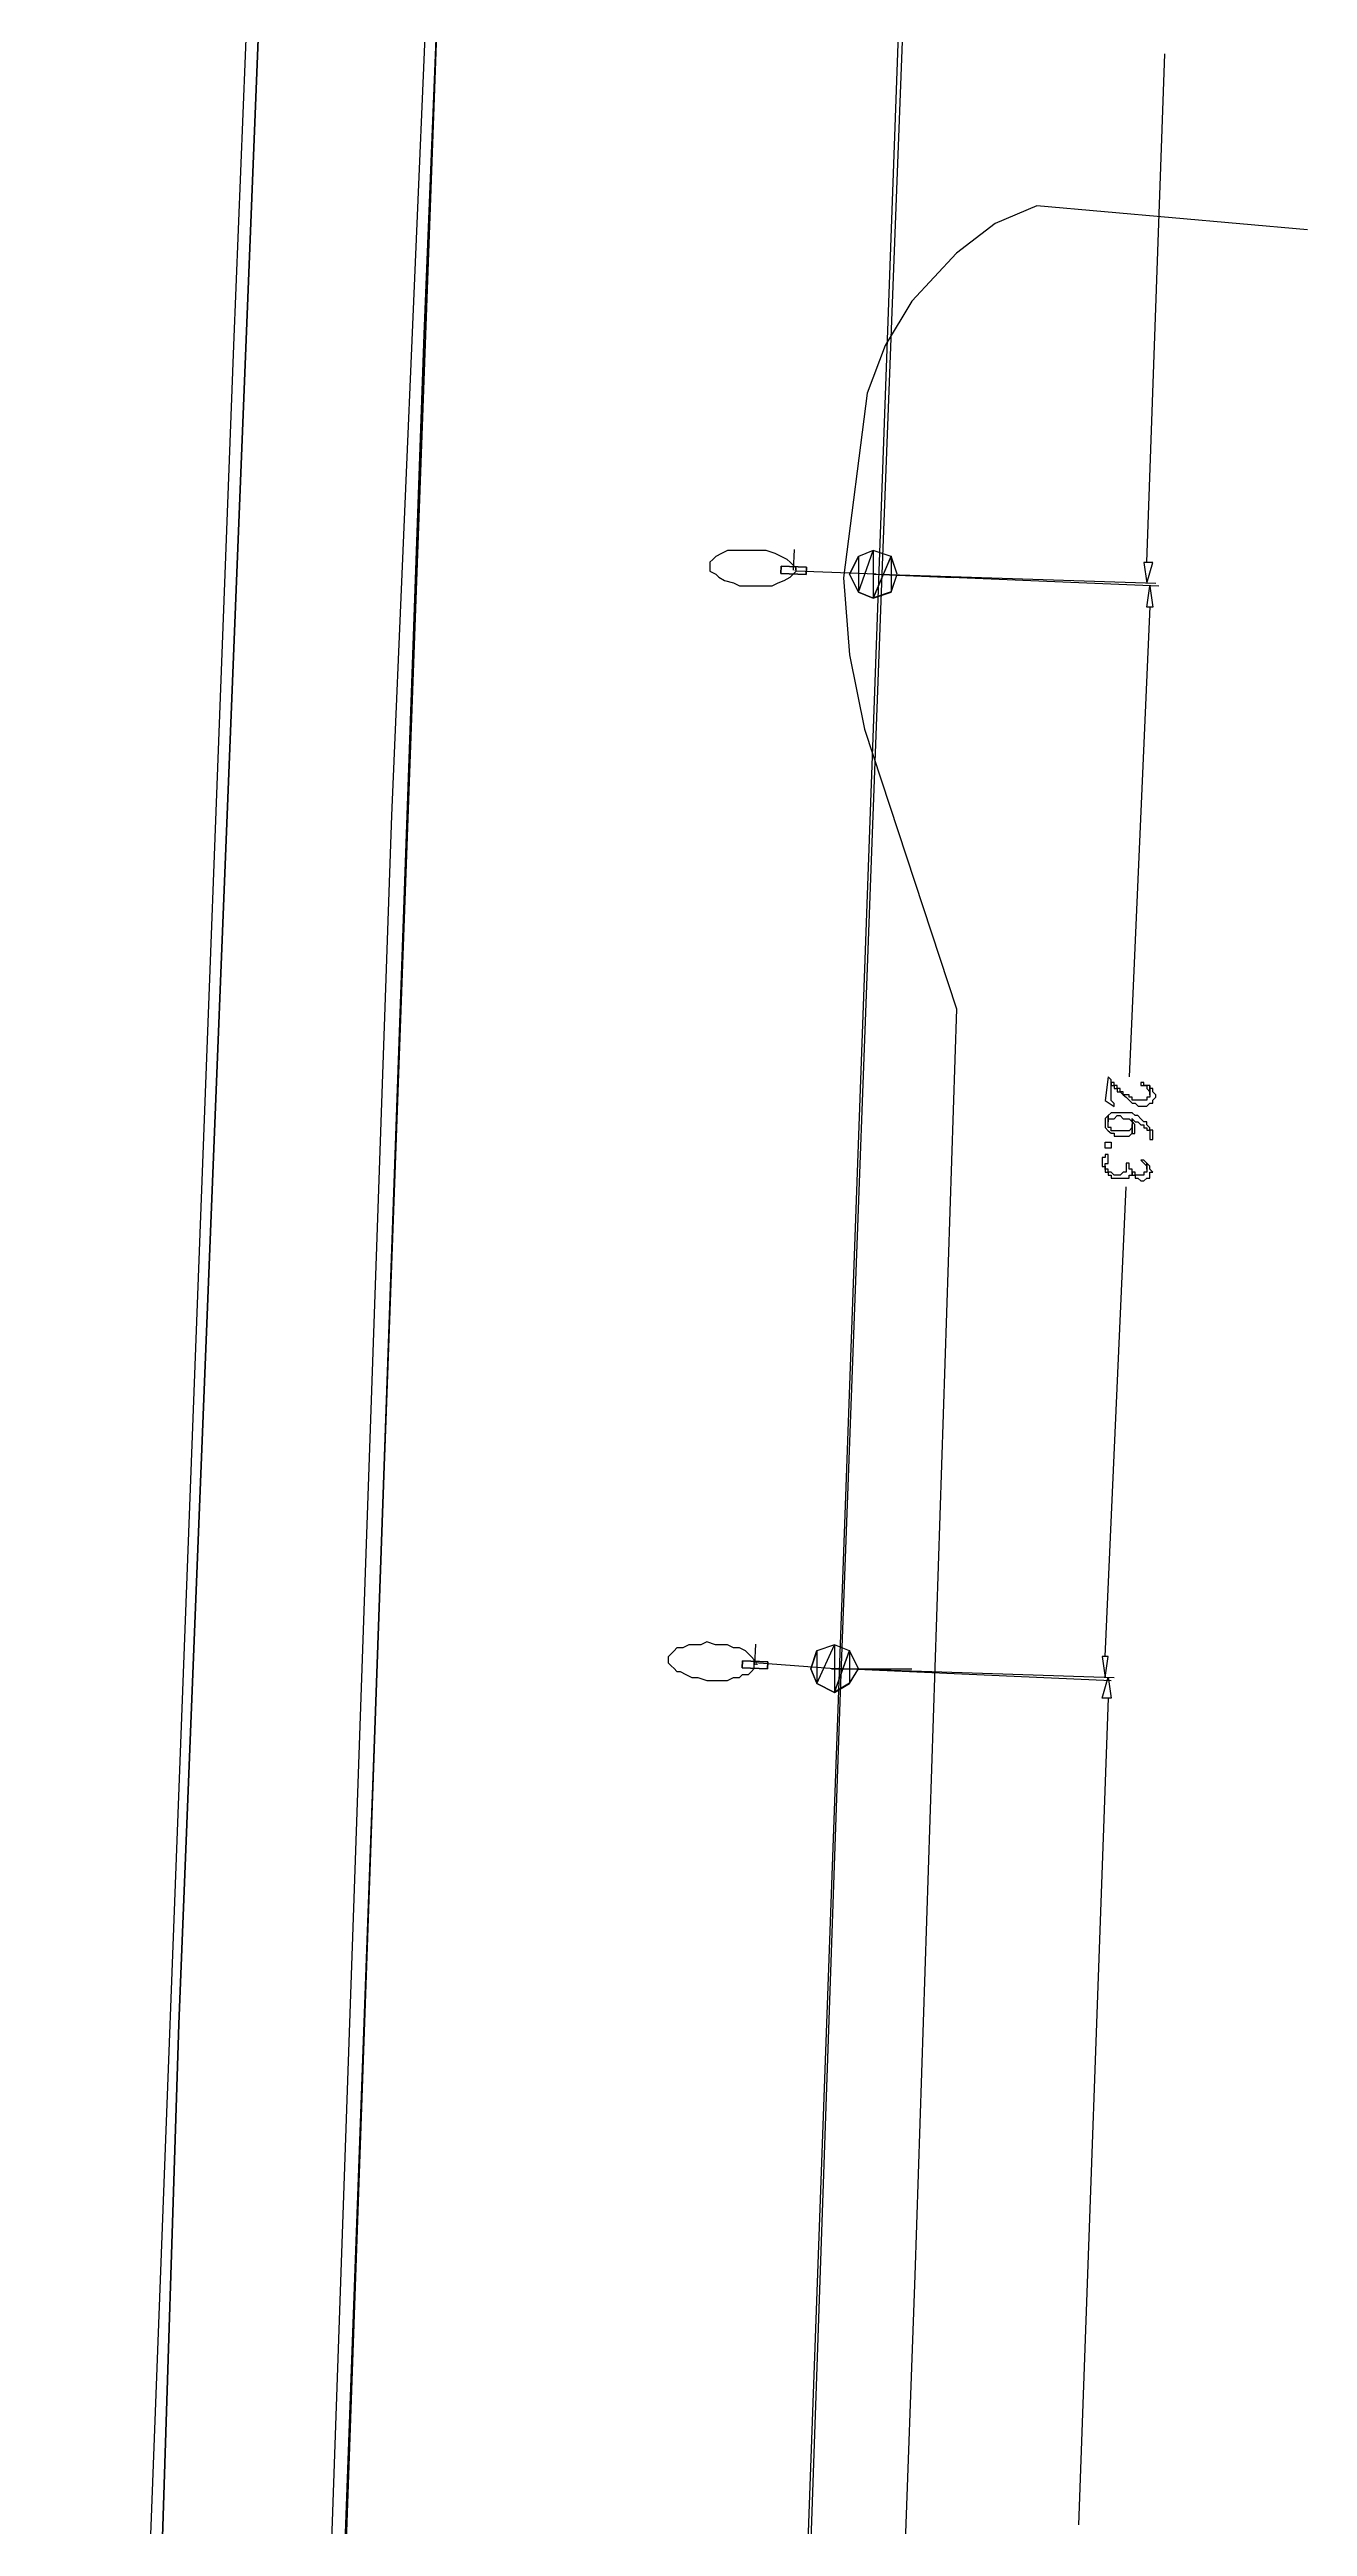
# Model space of a CAD drawing. Extents: x 212106 to 638151, y -1311344 to 1260505.
# Drawn here: x 319746 to 349959, y 368644 to 428141 of the extents above; entities that cross this region are included whole.
import ezdxf

# ---------------------------------------------------------------- set-up
doc = ezdxf.new("R2010")
doc.units = 0
doc.header["$MEASUREMENT"] = 0
for name, color, linetype in [('at_Entity', 7, 'Continuous'), ('DLXLUM01', 3, 'Continuous'), ('DLXLUMEX', 2, 'Continuous'), ('DLXSCENE', 7, 'Continuous')]:
    doc.layers.add(name, color=color, linetype=linetype)

# ---------------------------------------------------------------- blocks, each defined once
blk = doc.blocks.new('*U173')
for p, q in [((-301, 97), (-308, -73)), ((-308, -73), (-301, 97)), ((-301, 97), (-308, -73)), ((-308, -73), (-301, 97)), ((308, 73), (-301, 97)), ((-301, 97), (-301, 97)), ((-301, 97), (-301, 97)), ((-301, 97), (308, 73)), ((308, 73), (-301, 97)), ((-301, 97), (308, 73)), ((301, -97), (308, 73)), ((308, 73), (301, -97)), ((301, -97), (308, 73)), ((308, 73), (301, -97)), ((308, 73), (308, 73)), ((308, 73), (308, 73)), ((-308, -73), (301, -97)), ((301, -97), (-308, -73)), ((-308, -73), (-308, -73)), ((-308, -73), (301, -97)), ((-308, -73), (-308, -73)), ((301, -97), (-308, -73)), ((301, -97), (301, -97)), ((301, -97), (301, -97))]:
    blk.add_line(p, q)
at = {"color": 1}
blk.add_line((0, 0), (20, 500), dxfattribs=at)
at = {"layer": 'DLXLUMEX', "color": 7}
blk.add_text('1', height=100, dxfattribs=at).set_placement((0, 0))
blk = doc.blocks.new('*U174')
for p, q in [((-301, 97), (-308, -73)), ((-301, 97), (-308, -73)), ((-308, -73), (-301, 97)), ((-308, -73), (-301, 97)), ((308, 73), (-301, 97)), ((-301, 97), (-301, 97)), ((308, 73), (-301, 97)), ((-301, 97), (-301, 97)), ((-301, 97), (308, 73)), ((-301, 97), (308, 73)), ((301, -97), (308, 73)), ((301, -97), (308, 73)), ((308, 73), (301, -97)), ((308, 73), (301, -97)), ((308, 73), (308, 73)), ((308, 73), (308, 73)), ((-308, -73), (301, -97)), ((-308, -73), (301, -97)), ((301, -97), (-308, -73)), ((-308, -73), (-308, -73)), ((-308, -73), (-308, -73)), ((301, -97), (-308, -73)), ((301, -97), (301, -97)), ((301, -97), (301, -97))]:
    blk.add_line(p, q)
at = {"color": 1}
blk.add_line((0, 0), (20, 500), dxfattribs=at)
at = {"layer": 'DLXLUMEX', "color": 7}
blk.add_text('1', height=100, dxfattribs=at).set_placement((0, 0))
blk = doc.blocks.new('*U97')
for p, q in [((-35073, 352114), (-31688, 437006)), ((-31688, 437006), (-35073, 352114)), ((-27474, 435576), (-29182, 392711)), ((-29182, 392711), (-27474, 435576)), ((-18184, 386941), (-17113, 415075)), ((-29182, 392711), (-31105, 338464)), ((-31105, 338464), (-29182, 392711)), ((-19184, 360088), (-18184, 386941)), ((-20800, 313500), (-19184, 360088)), ((-37394, 279444), (-35073, 352114)), ((-35073, 352114), (-37394, 279444))]:
    blk.add_line(p, q)

msp = doc.modelspace()

# ---------------------------------------------------------------- linework, layer by layer
at = {"layer": 'at_Entity', "color": 0}
for p, q in [((330674, 473251), (319746, 174332)), ((330674, 473241), (327960, 409742)), ((324174, 421034), (325674, 458172)), ((346103, 415827), (346532, 428035)), ((343459, 424387), (342459, 423959)), ((349959, 423812), (343459, 424387)), ((342459, 423959), (341530, 423249)), ((341530, 423249), (340459, 422099)), ((340459, 422099), (339817, 421034)), ((322032, 364674), (324174, 421034)), ((339817, 421034), (339387, 419884)), ((339387, 419884), (338817, 415453)), ((335675, 415890), (335603, 415829)), ((335746, 415963), (335675, 415890)), ((335888, 416036), (335746, 415963)), ((336032, 416110), (335888, 416036)), ((336175, 416110), (336032, 416110)), ((336389, 416110), (336175, 416110)), ((336604, 416110), (336389, 416110)), ((336746, 416110), (336604, 416110)), ((336961, 416110), (336746, 416110)), ((337174, 416036), (336961, 416110)), ((337318, 415963), (337174, 416036)), ((337460, 415890), (337318, 415963)), ((337531, 415829), (337460, 415890)), ((338960, 415543), (339175, 415970)), ((338960, 415543), (339175, 415970)), ((339174, 415963), (338961, 415537)), ((339174, 415963), (338961, 415537)), ((339174, 415963), (338961, 415537)), ((339174, 415963), (338961, 415537)), ((339531, 416110), (339174, 415963)), ((339531, 416110), (339174, 415963)), ((339174, 415110), (339531, 416110)), ((339174, 415110), (339531, 416110)), ((339531, 416110), (339174, 415963)), ((339531, 416110), (339174, 415963)), ((339531, 416110), (339174, 415963)), ((339174, 415110), (339531, 416110)), ((339174, 415110), (339531, 416110)), ((339531, 416110), (339174, 415963)), ((339174, 415963), (339174, 415110)), ((339174, 415963), (339174, 415110)), ((339175, 415970), (339175, 415117)), ((339175, 415970), (339175, 415117)), ((339960, 415963), (339531, 416110)), ((339960, 415963), (339531, 416110)), ((339531, 416110), (339531, 414964)), ((339531, 416110), (339531, 414964)), ((339960, 415963), (339531, 416110)), ((339960, 415963), (339531, 416110)), ((339960, 415963), (339531, 416110)), ((339531, 416110), (339531, 414964)), ((339531, 416110), (339531, 414964)), ((339960, 415963), (339531, 416110)), ((339531, 414964), (339960, 415963)), ((339531, 414964), (339960, 415963)), ((339532, 414971), (339961, 415970)), ((339532, 414971), (339961, 415970)), ((340103, 415537), (339960, 415963)), ((340103, 415537), (339960, 415963)), ((340103, 415537), (339960, 415963)), ((340103, 415537), (339960, 415963)), ((340103, 415543), (339961, 415970)), ((339961, 415970), (339961, 415117)), ((339961, 415970), (339961, 415117)), ((340103, 415543), (339961, 415970)), ((339961, 415970), (339961, 415117)), ((339961, 415970), (339961, 415117)), ((335603, 415829), (335603, 415756)), ((335603, 415756), (335603, 415683)), ((335603, 415756), (335603, 415756)), ((335603, 415683), (335603, 415610)), ((335603, 415610), (335746, 415537)), ((335746, 415537), (335818, 415464)), ((335818, 415464), (335960, 415390)), ((335960, 415390), (336175, 415330)), ((336175, 415330), (336317, 415256)), ((337103, 415256), (337246, 415330)), ((337246, 415330), (337389, 415390)), ((337389, 415390), (337531, 415464)), ((337603, 415756), (337531, 415829)), ((337531, 415464), (337603, 415537)), ((337675, 415683), (337603, 415756)), ((337603, 415537), (337675, 415610)), ((337675, 415610), (337675, 415683)), ((339602, 415536), (337675, 415609)), ((338817, 415453), (338959, 413605)), ((339175, 415117), (338960, 415543)), ((339175, 415117), (338960, 415543)), ((338961, 415537), (339174, 415110)), ((338961, 415537), (339174, 415110)), ((338961, 415537), (339174, 415110)), ((338961, 415537), (339174, 415110)), ((339532, 415536), (341461, 415463)), ((339674, 415543), (346317, 415321)), ((339675, 415539), (346389, 415259)), ((339960, 415110), (340103, 415537)), ((339960, 415110), (340103, 415537)), ((339960, 415110), (340103, 415537)), ((339960, 415110), (340103, 415537)), ((339961, 415117), (340103, 415543)), ((339961, 415117), (340103, 415543)), ((346245, 415818), (346031, 415818)), ((346031, 415818), (346103, 415319)), ((346103, 415319), (346245, 415818)), ((336317, 415256), (336532, 415256)), ((336532, 415256), (336746, 415256)), ((336746, 415256), (336961, 415256)), ((336961, 415256), (337103, 415256)), ((339174, 415110), (339531, 414964)), ((339531, 414964), (339174, 415110)), ((339174, 415110), (339531, 414964)), ((339174, 415110), (339531, 414964)), ((339531, 414964), (339174, 415110)), ((339174, 415110), (339531, 414964)), ((339531, 414964), (339960, 415110)), ((339531, 414964), (339960, 415110)), ((339531, 414964), (339960, 415110)), ((339531, 414964), (339960, 415110)), ((339531, 414964), (339531, 414964)), ((339531, 414964), (339531, 414964)), ((339531, 414964), (339531, 414964)), ((339961, 415117), (339532, 414971)), ((339961, 415117), (339532, 414971)), ((346175, 414759), (345674, 403465)), ((346102, 414749), (346174, 415248)), ((346245, 414749), (346102, 414749)), ((346174, 415248), (346245, 414749)), ((338959, 413605), (339316, 411819)), ((339316, 411819), (341530, 405100)), ((327960, 409742), (325603, 342027)), ((341530, 405100), (340530, 374676)), ((345174, 403466), (345103, 402897)), ((345246, 403393), (345174, 403466)), ((345174, 403466), (345174, 403466)), ((345246, 403320), (345246, 403393)), ((345246, 403393), (345246, 403393)), ((345103, 402897), (345317, 402751)), ((345317, 403326), (345246, 403326)), ((345246, 403326), (345246, 403253)), ((345246, 403248), (345246, 403320)), ((345246, 403253), (345317, 403253)), ((345246, 403042), (345246, 403248)), ((345246, 402969), (345246, 403042)), ((345246, 402897), (345246, 402969)), ((345246, 402969), (345246, 402969)), ((345317, 402824), (345246, 402897)), ((345246, 402897), (345246, 402897)), ((345246, 402897), (345246, 402897)), ((345317, 403253), (345317, 403326)), ((345389, 403253), (345317, 403253)), ((345317, 403253), (345317, 403253)), ((345317, 403253), (345317, 403253)), ((345317, 403253), (345317, 403253)), ((345317, 403253), (345317, 403181)), ((345317, 403181), (345317, 403181)), ((345317, 403181), (345389, 403181)), ((345317, 402751), (345317, 402824)), ((345317, 402824), (345317, 402824)), ((345317, 402824), (345317, 402824)), ((345317, 402824), (345317, 402824)), ((345317, 402824), (345317, 402824)), ((345389, 403181), (345389, 403253)), ((345460, 403181), (345389, 403181)), ((345389, 403181), (345389, 403108)), ((345389, 403108), (345460, 403108)), ((345460, 403108), (345460, 403181)), ((345460, 403181), (345460, 403181)), ((345532, 403108), (345460, 403108)), ((345460, 403108), (345460, 403108)), ((345460, 403108), (345460, 403108)), ((345460, 403108), (345532, 403035)), ((345532, 403035), (345532, 403108)), ((345532, 403108), (345532, 403108)), ((345603, 403035), (345532, 403035)), ((345532, 403035), (345532, 403035)), ((345532, 403035), (345532, 403035)), ((345532, 403035), (345603, 402975)), ((345674, 403035), (345603, 403035)), ((345603, 403035), (345603, 403035)), ((345603, 403035), (345603, 403035)), ((345603, 402975), (345603, 402975)), ((345603, 402975), (345603, 402975)), ((345603, 402975), (345674, 402902)), ((345674, 402975), (345674, 403035)), ((345746, 402975), (345674, 402975)), ((345674, 402975), (345674, 402975)), ((345674, 402902), (345674, 402902)), ((345674, 402902), (345674, 402902)), ((345674, 402902), (345746, 402830)), ((345746, 402902), (345746, 402975)), ((345817, 402902), (345746, 402902)), ((345746, 402830), (345746, 402830)), ((345746, 402830), (345817, 402830)), ((345889, 402902), (345817, 402902)), ((345817, 402902), (345817, 402902)), ((345817, 402830), (345817, 402830)), ((345817, 402830), (345817, 402830)), ((345817, 402830), (345817, 402830)), ((345817, 402830), (345889, 402757)), ((345960, 402902), (345889, 402902)), ((345889, 402902), (345889, 402902)), ((345889, 402902), (345889, 402902)), ((345889, 402902), (345889, 402902)), ((346032, 403326), (345960, 403326)), ((345960, 403326), (345960, 403253)), ((345960, 403253), (345960, 403253)), ((345960, 403253), (346032, 403253)), ((346032, 402902), (345960, 402902)), ((345960, 402902), (345960, 402902)), ((346032, 403253), (346032, 403326)), ((346103, 403253), (346032, 403253)), ((346032, 403253), (346032, 403253)), ((346032, 403253), (346103, 403253)), ((346103, 402902), (346032, 402902)), ((346032, 402902), (346032, 402902)), ((346175, 403253), (346103, 403253)), ((346103, 403253), (346103, 403253)), ((346103, 403253), (346103, 403181)), ((346103, 403181), (346103, 403181)), ((346103, 403181), (346103, 403181)), ((346103, 403181), (346175, 403108)), ((346175, 402975), (346103, 402975)), ((346103, 402975), (346103, 402975)), ((346103, 402975), (346103, 402902)), ((346103, 402902), (346103, 402902)), ((346103, 402757), (346175, 402830)), ((346175, 403035), (346175, 403253)), ((346175, 403181), (346175, 403253)), ((346175, 403253), (346175, 403035)), ((346246, 403181), (346175, 403181)), ((346175, 403108), (346175, 403108)), ((346175, 403108), (346175, 403035)), ((346175, 403035), (346175, 403035)), ((346175, 403035), (346175, 403035)), ((346175, 403035), (346175, 403035)), ((346175, 403035), (346175, 402975)), ((346175, 402830), (346175, 402830)), ((346175, 402830), (346175, 402830)), ((346175, 402830), (346246, 402830)), ((346246, 403108), (346246, 403181)), ((346246, 403181), (346246, 403181)), ((346317, 403035), (346246, 403108)), ((346246, 403108), (346246, 403108)), ((346246, 403108), (346246, 403108)), ((346246, 402902), (346317, 402975)), ((346246, 402830), (346246, 402902)), ((346246, 402902), (346246, 402902)), ((346246, 402902), (346246, 402902)), ((346246, 402830), (346246, 402830)), ((346317, 402975), (346317, 403035)), ((346317, 403035), (346317, 403035)), ((346317, 402975), (346317, 402975)), ((345174, 402534), (345102, 402462)), ((345102, 402462), (345102, 402462)), ((345102, 402462), (345102, 402462)), ((345102, 402462), (345102, 402389)), ((345102, 402389), (345102, 402389)), ((345102, 402389), (345102, 402389)), ((345102, 402389), (345102, 402317)), ((345102, 402317), (345102, 402317)), ((345102, 402317), (345102, 402244)), ((345102, 402244), (345102, 402244)), ((345102, 402244), (345102, 402244)), ((345102, 402244), (345174, 402171)), ((345245, 402604), (345174, 402532)), ((345174, 402389), (345174, 402534)), ((345174, 402532), (345174, 402532)), ((345174, 402532), (345174, 402532)), ((345174, 402532), (345174, 402532)), ((345174, 402532), (345174, 402386)), ((345174, 402386), (345174, 402459)), ((345174, 402459), (345174, 402459)), ((345174, 402459), (345174, 402459)), ((345174, 402459), (345245, 402459)), ((345174, 402317), (345174, 402389)), ((345174, 402386), (345174, 402386)), ((345174, 402386), (345174, 402386)), ((345174, 402386), (345174, 402386)), ((345174, 402244), (345174, 402317)), ((345174, 402317), (345174, 402317)), ((345245, 402244), (345174, 402244)), ((345174, 402244), (345174, 402244)), ((345174, 402244), (345174, 402244)), ((345317, 402604), (345245, 402604)), ((345245, 402604), (345245, 402604)), ((345245, 402604), (345245, 402604)), ((345245, 402459), (345245, 402459)), ((345245, 402459), (345317, 402459)), ((345245, 402171), (345245, 402244)), ((345388, 402604), (345317, 402604)), ((345317, 402604), (345317, 402604)), ((345317, 402459), (345388, 402532)), ((345317, 402459), (345317, 402459)), ((345317, 402459), (345317, 402459)), ((345459, 402604), (345388, 402604)), ((345388, 402604), (345388, 402604)), ((345388, 402532), (345388, 402532)), ((345388, 402532), (345459, 402532)), ((345531, 402604), (345459, 402604)), ((345459, 402604), (345459, 402604)), ((345459, 402532), (345459, 402532)), ((345459, 402532), (345531, 402459)), ((345602, 402604), (345531, 402604)), ((345531, 402604), (345531, 402604)), ((345531, 402604), (345531, 402604)), ((345531, 402459), (345531, 402459)), ((345531, 402459), (345531, 402459)), ((345531, 402459), (345602, 402459)), ((345674, 402604), (345602, 402604)), ((345602, 402604), (345602, 402604)), ((345602, 402459), (345602, 402459)), ((345602, 402459), (345674, 402459)), ((345745, 402604), (345674, 402604)), ((345674, 402604), (345674, 402604)), ((345674, 402459), (345674, 402459)), ((345674, 402459), (345674, 402459)), ((345674, 402459), (345745, 402386)), ((345745, 402244), (345674, 402171)), ((345817, 402532), (345745, 402604)), ((345745, 402604), (345745, 402604)), ((345745, 402392), (345745, 402465)), ((345745, 402465), (345745, 402392)), ((345745, 402386), (345745, 402459)), ((345745, 402459), (345745, 402459)), ((345745, 402459), (345817, 402386)), ((345816, 402319), (345745, 402392)), ((345745, 402392), (345745, 402392)), ((345745, 402392), (345745, 402319)), ((345745, 402386), (345745, 402386)), ((345745, 402386), (345745, 402386)), ((345745, 402386), (345745, 402386)), ((345745, 402319), (345745, 402319)), ((345745, 402319), (345745, 402101)), ((345745, 402111), (345745, 402317)), ((345745, 402317), (345745, 402317)), ((345745, 402317), (345745, 402244)), ((345745, 402244), (345745, 402244)), ((345745, 402244), (345745, 402244)), ((345816, 402247), (345816, 402319)), ((345816, 402319), (345816, 402319)), ((345816, 402319), (345816, 402319)), ((345816, 402247), (345816, 402247)), ((345816, 402174), (345816, 402247)), ((345888, 402532), (345817, 402532)), ((345817, 402532), (345817, 402532)), ((345817, 402532), (345817, 402532)), ((345817, 402386), (345817, 402386)), ((345817, 402386), (345817, 402386)), ((345817, 402386), (345888, 402386)), ((345959, 402459), (345888, 402532)), ((345888, 402532), (345888, 402532)), ((345888, 402386), (345888, 402386)), ((345888, 402386), (345959, 402314)), ((345889, 402757), (345889, 402757)), ((345889, 402757), (345960, 402757)), ((346031, 402386), (345959, 402459)), ((345959, 402459), (345959, 402459)), ((345959, 402459), (345959, 402459)), ((345959, 402314), (345959, 402314)), ((345959, 402314), (345959, 402314)), ((345959, 402314), (346031, 402314)), ((345960, 402757), (345960, 402757)), ((345960, 402757), (345960, 402757)), ((345960, 402757), (346032, 402757)), ((346102, 402386), (346031, 402386)), ((346031, 402386), (346031, 402386)), ((346031, 402386), (346031, 402386)), ((346031, 402314), (346031, 402314)), ((346031, 402314), (346031, 402241)), ((346031, 402241), (346102, 402241)), ((346032, 402757), (346032, 402757)), ((346032, 402757), (346103, 402757)), ((346102, 402314), (346102, 402386)), ((346174, 402241), (346102, 402314)), ((346102, 402314), (346102, 402314)), ((346102, 402241), (346102, 402241)), ((346102, 402241), (346102, 402181)), ((346103, 402757), (346103, 402757)), ((346103, 402757), (346103, 402757)), ((346174, 402181), (346174, 402241)), ((346174, 402241), (346174, 402241)), ((346174, 402241), (346174, 402241)), ((345103, 401821), (345103, 401894)), ((345103, 401894), (345103, 401894)), ((345103, 401894), (345103, 401894)), ((345103, 401894), (345103, 401894)), ((345103, 401894), (345175, 401894)), ((345103, 401749), (345103, 401821)), ((345103, 401821), (345103, 401821)), ((345103, 401821), (345103, 401821)), ((345103, 401821), (345103, 401821)), ((345175, 401749), (345103, 401749)), ((345103, 401749), (345103, 401749)), ((345174, 402171), (345174, 402171)), ((345174, 402171), (345174, 402171)), ((345174, 402171), (345245, 402111)), ((345175, 401894), (345175, 401894)), ((345175, 401894), (345175, 401894)), ((345175, 401894), (345246, 401894)), ((345246, 401749), (345175, 401749)), ((345175, 401749), (345175, 401749)), ((345175, 401749), (345175, 401749)), ((345317, 402171), (345245, 402171)), ((345245, 402171), (345245, 402171)), ((345245, 402111), (345245, 402111)), ((345245, 402111), (345245, 402111)), ((345245, 402111), (345317, 402111)), ((345246, 401894), (345246, 401894)), ((345246, 401894), (345246, 401821)), ((345246, 401821), (345246, 401749)), ((345246, 401821), (345246, 401821)), ((345246, 401821), (345246, 401821)), ((345246, 401821), (345246, 401821)), ((345246, 401821), (345246, 401821)), ((345246, 401749), (345246, 401749)), ((345388, 402171), (345317, 402171)), ((345317, 402171), (345317, 402171)), ((345317, 402111), (345317, 402111)), ((345317, 402111), (345317, 402038)), ((345317, 402038), (345388, 402038)), ((345459, 402171), (345388, 402171)), ((345388, 402171), (345388, 402171)), ((345388, 402038), (345388, 402038)), ((345388, 402038), (345459, 402038)), ((345531, 402171), (345459, 402171)), ((345459, 402171), (345459, 402171)), ((345459, 402038), (345459, 402038)), ((345459, 402038), (345531, 402038)), ((345602, 402171), (345531, 402171)), ((345531, 402171), (345531, 402171)), ((345531, 402171), (345531, 402171)), ((345531, 402038), (345531, 402038)), ((345531, 402038), (345602, 402038)), ((345674, 402171), (345602, 402171)), ((345602, 402171), (345602, 402171)), ((345602, 402038), (345602, 402038)), ((345602, 402038), (345602, 402038)), ((345602, 402038), (345674, 402038)), ((345674, 402171), (345674, 402171)), ((345674, 402171), (345674, 402171)), ((345674, 402038), (345745, 402111)), ((345674, 402038), (345674, 402038)), ((345745, 402111), (345745, 402111)), ((345745, 402101), (345745, 402101)), ((345745, 402101), (345816, 402101)), ((345816, 402101), (345816, 402174)), ((345816, 402174), (345816, 402174)), ((345816, 402174), (345816, 402174)), ((346102, 402181), (346102, 402181)), ((346102, 402181), (346174, 402181)), ((346245, 402181), (346174, 402181)), ((346174, 402181), (346174, 402181)), ((346174, 402181), (346174, 402108)), ((346174, 402108), (346174, 402108)), ((346174, 402108), (346174, 402108)), ((346174, 402108), (346174, 402108)), ((346174, 402108), (346174, 402035)), ((346174, 402035), (346174, 402035)), ((346174, 402035), (346174, 401963)), ((346174, 401963), (346245, 401963)), ((346245, 402108), (346245, 402181)), ((346245, 402035), (346245, 402108)), ((346245, 402108), (346245, 402108)), ((346245, 401963), (346245, 402035)), ((346245, 402035), (346245, 402035)), ((346245, 402035), (346245, 402035)), ((346245, 401963), (346245, 401963)), ((345102, 401530), (345030, 401530)), ((345030, 401530), (345030, 401458)), ((345030, 401458), (345030, 401458)), ((345030, 401458), (345030, 401385)), ((345030, 401385), (345030, 401385)), ((345030, 401385), (345030, 401313)), ((345030, 401313), (345030, 401313)), ((345030, 401313), (345102, 401313)), ((345173, 401603), (345102, 401603)), ((345102, 401603), (345102, 401530)), ((345102, 401530), (345102, 401530)), ((345102, 401530), (345102, 401530)), ((345102, 401313), (345102, 401385)), ((345102, 401385), (345102, 401385)), ((345102, 401385), (345102, 401385)), ((345102, 401385), (345173, 401385)), ((345102, 401313), (345102, 401240)), ((345102, 401240), (345102, 401313)), ((345102, 401240), (345102, 401240)), ((345102, 401240), (345102, 401240)), ((345103, 401248), (345103, 401321)), ((345103, 401321), (345103, 401321)), ((345103, 401321), (345103, 401248)), ((345174, 401248), (345103, 401248)), ((345103, 401248), (345103, 401176)), ((345103, 401176), (345174, 401176)), ((345173, 401530), (345173, 401603)), ((345173, 401603), (345173, 401603)), ((345173, 401603), (345173, 401603)), ((345173, 401603), (345173, 401603)), ((345173, 401458), (345173, 401530)), ((345173, 401530), (345173, 401530)), ((345173, 401385), (345173, 401458)), ((345173, 401458), (345173, 401458)), ((345173, 401458), (345173, 401458)), ((345173, 401458), (345173, 401458)), ((345174, 401176), (345174, 401248)), ((345174, 401248), (345174, 401248)), ((345246, 401176), (345174, 401176)), ((345174, 401176), (345174, 401176)), ((345174, 401176), (345174, 401176)), ((345174, 401176), (345174, 401176)), ((345174, 401176), (345174, 401103)), ((345174, 401103), (345174, 401103)), ((345174, 401103), (345246, 401103)), ((345317, 401103), (345246, 401176)), ((345246, 401176), (345246, 401176)), ((345246, 401103), (345246, 401103)), ((345246, 401103), (345246, 401031)), ((345246, 401031), (345317, 401031)), ((345388, 401103), (345317, 401103)), ((345317, 401103), (345317, 401103)), ((345317, 401103), (345317, 401103)), ((345317, 401031), (345317, 401031)), ((345317, 401031), (345388, 401031)), ((345460, 401103), (345388, 401103)), ((345388, 401103), (345388, 401103)), ((345388, 401031), (345388, 401031)), ((345388, 401031), (345460, 401031)), ((345531, 401176), (345460, 401103)), ((345460, 401103), (345460, 401103)), ((345460, 401031), (345460, 401031)), ((345460, 401031), (345460, 401031)), ((345460, 401031), (345531, 401031)), ((345602, 401176), (345531, 401176)), ((345531, 401176), (345531, 401176)), ((345531, 401176), (345531, 401176)), ((345531, 401176), (345531, 401176)), ((345531, 401031), (345531, 401031)), ((345531, 401031), (345602, 401031)), ((345674, 401393), (345602, 401393)), ((345602, 401393), (345602, 401321)), ((345602, 401321), (345602, 401321)), ((345602, 401321), (345602, 401321)), ((345602, 401321), (345602, 401248)), ((345602, 401248), (345602, 401248)), ((345602, 401248), (345602, 401248)), ((345602, 401248), (345602, 401176)), ((345602, 401031), (345602, 401031)), ((345602, 401031), (345602, 401031)), ((345602, 401031), (345674, 401031)), ((345674, 401321), (345674, 401393)), ((345674, 401248), (345674, 401321)), ((345674, 401321), (345674, 401321)), ((345745, 401248), (345674, 401248)), ((345674, 401248), (345674, 401248)), ((345674, 401248), (345674, 401248)), ((345674, 401031), (345674, 401103)), ((345674, 401103), (345674, 401103)), ((345674, 401103), (345745, 401103)), ((345745, 401176), (345745, 401248)), ((345817, 401176), (345745, 401176)), ((345745, 401176), (345745, 401176)), ((345745, 401103), (345745, 401176)), ((345745, 401176), (345745, 401176)), ((345745, 401176), (345745, 401103)), ((345745, 401103), (345817, 401103)), ((345817, 401103), (345817, 401176)), ((345817, 401176), (345817, 401176)), ((345888, 401103), (345817, 401103)), ((345817, 401103), (345817, 401103)), ((345817, 401103), (345817, 401031)), ((345817, 401031), (345817, 401031)), ((345817, 401031), (345888, 401031)), ((345959, 401103), (345888, 401103)), ((345888, 401103), (345888, 401103)), ((345888, 401031), (345888, 401031)), ((345888, 401031), (345888, 401031)), ((345888, 401031), (345959, 400970)), ((346031, 401463), (345959, 401463)), ((345959, 401463), (345959, 401463)), ((345959, 401463), (345959, 401463)), ((345959, 401463), (346031, 401391)), ((346031, 401103), (345959, 401103)), ((345959, 401103), (345959, 401103)), ((346102, 401391), (346031, 401463)), ((346031, 401463), (346031, 401463)), ((346031, 401391), (346031, 401391)), ((346031, 401391), (346031, 401391)), ((346031, 401391), (346102, 401318)), ((346102, 401176), (346031, 401176)), ((346031, 401176), (346031, 401176)), ((346031, 401176), (346031, 401103)), ((346031, 401103), (346031, 401103)), ((346031, 400970), (346102, 401031)), ((346173, 401321), (346102, 401393)), ((346102, 401393), (346102, 401248)), ((346102, 401391), (346102, 401391)), ((346102, 401246), (346102, 401391)), ((346102, 401318), (346102, 401318)), ((346102, 401318), (346102, 401318)), ((346102, 401318), (346102, 401246)), ((346102, 401248), (346102, 401248)), ((346102, 401248), (346102, 401176)), ((346102, 401246), (346102, 401246)), ((346102, 401176), (346102, 401176)), ((346102, 401031), (346102, 401031)), ((346102, 401031), (346102, 401031)), ((346102, 401031), (346173, 401031)), ((346173, 401248), (346173, 401321)), ((346173, 401321), (346173, 401321)), ((346173, 401321), (346173, 401321)), ((346173, 401321), (346173, 401321)), ((346245, 401176), (346173, 401248)), ((346173, 401248), (346173, 401248)), ((346173, 401103), (346173, 401176)), ((346173, 401176), (346245, 401176)), ((346173, 401031), (346173, 401103)), ((346173, 401103), (346173, 401103)), ((346173, 401103), (346173, 401103)), ((346173, 401031), (346173, 401031)), ((345103, 389538), (345603, 400821)), ((345959, 400970), (345959, 400970)), ((345959, 400970), (345959, 400970)), ((345959, 400970), (346031, 400970)), ((346031, 400970), (346031, 400970)), ((334816, 389746), (334745, 389674)), ((334959, 389746), (334816, 389746)), ((335103, 389818), (334959, 389746)), ((335246, 389818), (335103, 389818)), ((335388, 389818), (335246, 389818)), ((335531, 389891), (335388, 389818)), ((335745, 389818), (335531, 389891)), ((335888, 389818), (335745, 389818)), ((336031, 389818), (335888, 389818)), ((336174, 389746), (336031, 389818)), ((336317, 389746), (336174, 389746)), ((336459, 389674), (336317, 389746)), ((338602, 389821), (338174, 389676)), ((338602, 389821), (338174, 389676)), ((338174, 388895), (338602, 389821)), ((338174, 388895), (338602, 389821)), ((338602, 389821), (338174, 389676)), ((338602, 389821), (338174, 389676)), ((338602, 389821), (338174, 389676)), ((338174, 388895), (338602, 389821)), ((338174, 388895), (338602, 389821)), ((338602, 389821), (338174, 389676)), ((338960, 389676), (338602, 389821)), ((338960, 389676), (338602, 389821)), ((338602, 389821), (338602, 388678)), ((338602, 389821), (338602, 388678)), ((338960, 389676), (338602, 389821)), ((338960, 389676), (338602, 389821)), ((338960, 389676), (338602, 389821)), ((338602, 389821), (338602, 388678)), ((338602, 389821), (338602, 388678)), ((338960, 389676), (338602, 389821)), ((334674, 389602), (334602, 389530)), ((334602, 389530), (334602, 389458)), ((334602, 389458), (334602, 389386)), ((334602, 389458), (334602, 389458)), ((334602, 389386), (334674, 389313)), ((334745, 389674), (334674, 389602)), ((334674, 389313), (334745, 389253)), ((334745, 389253), (334816, 389181)), ((334816, 389181), (334889, 389181)), ((334889, 389181), (335032, 389109)), ((336531, 389602), (336459, 389674)), ((336602, 389530), (336531, 389602)), ((336531, 389109), (336602, 389181)), ((336673, 389458), (336602, 389530)), ((336602, 389181), (336673, 389253)), ((336673, 389386), (336673, 389458)), ((336673, 389313), (336673, 389386)), ((336673, 389253), (336673, 389313)), ((338602, 389246), (336674, 389390)), ((338031, 389248), (338175, 389681)), ((338031, 389248), (338175, 389681)), ((338174, 389676), (338031, 389244)), ((338174, 389676), (338031, 389244)), ((338174, 389676), (338031, 389244)), ((338174, 389676), (338031, 389244)), ((338175, 388899), (338031, 389248)), ((338175, 388899), (338031, 389248)), ((338031, 389244), (338174, 388895)), ((338031, 389244), (338174, 388895)), ((338031, 389244), (338174, 388895)), ((338031, 389244), (338174, 388895)), ((338174, 389676), (338174, 388895)), ((338174, 389676), (338174, 388895)), ((338175, 389681), (338175, 388899)), ((338175, 389681), (338175, 388899)), ((338531, 389246), (340459, 389246)), ((338602, 388678), (338960, 389676)), ((338602, 388678), (338960, 389676)), ((338603, 388683), (338960, 389681)), ((338603, 388683), (338960, 389681)), ((338604, 389258), (345246, 388966)), ((338745, 389250), (345317, 389034)), ((339174, 389248), (338960, 389681)), ((338960, 389681), (338960, 388899)), ((338960, 389681), (338960, 388899)), ((339174, 389248), (338960, 389681)), ((338960, 389681), (338960, 388899)), ((338960, 389681), (338960, 388899)), ((339174, 389244), (338960, 389676)), ((339174, 389244), (338960, 389676)), ((339174, 389244), (338960, 389676)), ((339174, 389244), (338960, 389676)), ((338960, 388899), (339174, 389248)), ((338960, 388899), (339174, 389248)), ((338960, 388895), (339174, 389244)), ((338960, 388895), (339174, 389244)), ((338960, 388895), (339174, 389244)), ((338960, 388895), (339174, 389244)), ((345174, 389541), (345031, 389541)), ((345031, 389541), (345103, 389036)), ((345103, 389036), (345174, 389541)), ((335032, 389109), (335174, 389037)), ((335174, 389037), (335317, 389037)), ((335317, 389037), (335531, 388965)), ((335531, 388965), (335674, 388965)), ((335674, 388965), (335817, 388965)), ((335817, 388965), (336031, 388965)), ((336031, 388965), (336174, 389037)), ((336174, 389037), (336317, 389037)), ((336317, 389037), (336388, 389109)), ((336388, 389109), (336531, 389109)), ((338174, 388895), (338602, 388678)), ((338602, 388678), (338174, 388895)), ((338174, 388895), (338602, 388678)), ((338174, 388895), (338602, 388678)), ((338602, 388678), (338174, 388895)), ((338174, 388895), (338602, 388678)), ((338602, 388678), (338960, 388895)), ((338602, 388678), (338960, 388895)), ((338602, 388678), (338960, 388895)), ((338602, 388678), (338960, 388895)), ((338602, 388678), (338602, 388678)), ((338602, 388678), (338602, 388678)), ((338602, 388678), (338602, 388678)), ((338960, 388899), (338603, 388683)), ((338960, 388899), (338603, 388683)), ((345174, 388541), (344459, 368679)), ((345031, 388536), (345174, 389041)), ((345246, 388536), (345031, 388536)), ((345174, 389041), (345246, 388536)), ((340530, 374676), (340102, 363037))]:
    msp.add_line(p, q, dxfattribs=at)
at = {"layer": 'at_Entity', "color": 1}
msp.add_line((340675, 443679), (330461, 159761), dxfattribs=at)

# ---------------------------------------------------------------- block references
at = {"layer": 'DLXLUM01'}
for name, p in [('*U174', (337617, 415632)), ('*U173', (336689, 389340))]:
    msp.add_blockref(name, p, dxfattribs=at)
at = {"layer": 'DLXSCENE'}
msp.add_blockref('*U97', (357928, 28595), dxfattribs=at)

doc.saveas('drawing.dxf')
